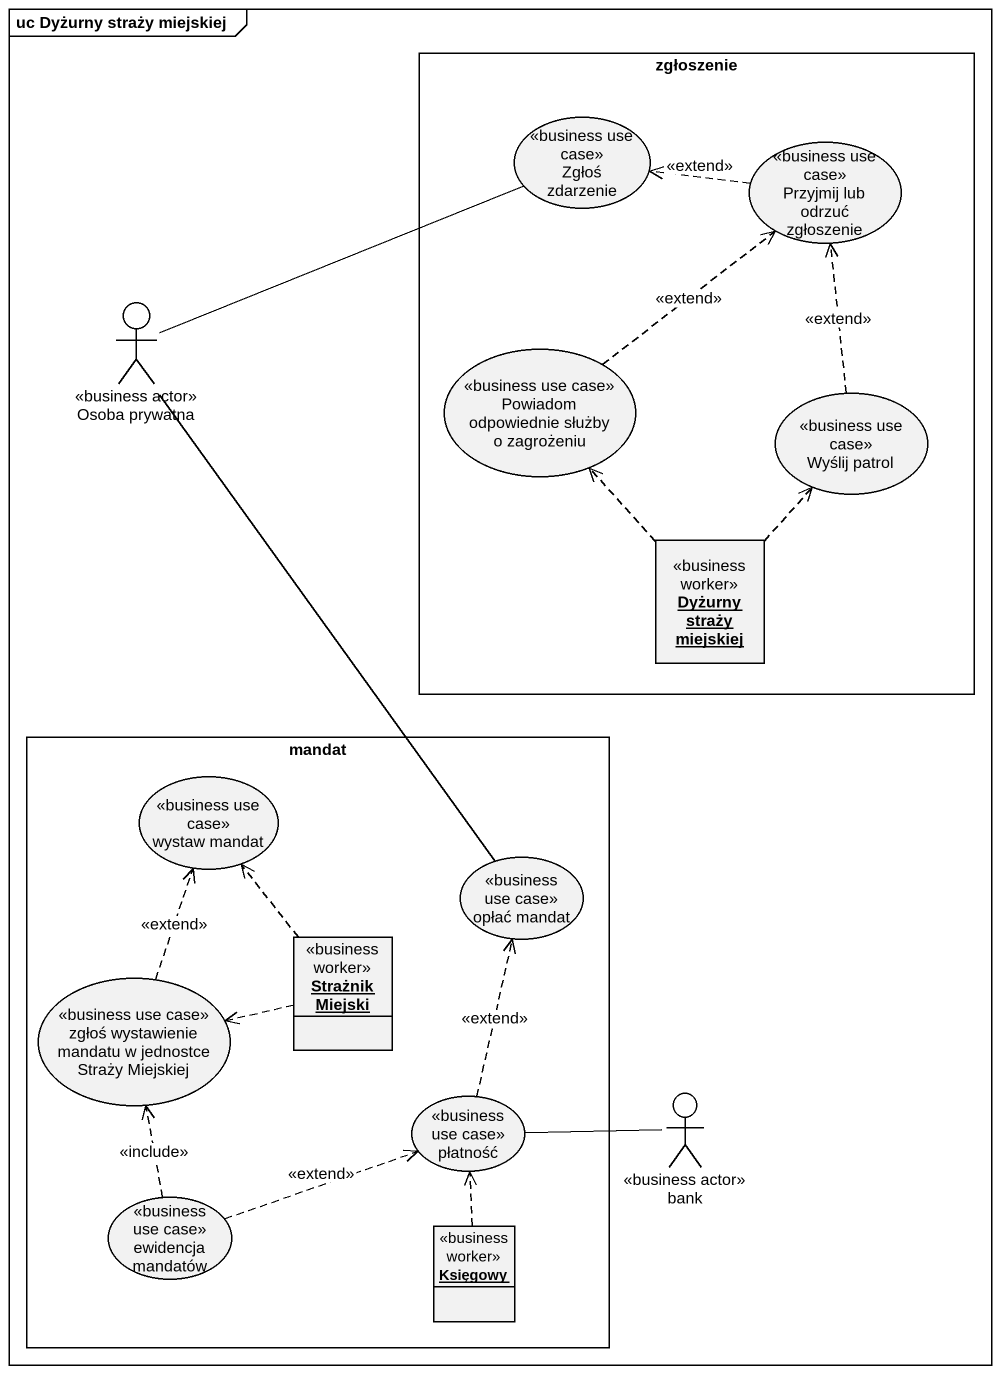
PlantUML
@startuml
mainframe uc Dyżurny straży miejskiej
allowmixing
hide circle
hide empty members
rectangle zgłoszenie {
  usecase "Zgłoś zdarzenie" as Zgłoś_zdarzenie <<business use case>>
  usecase "Przyjmij lub odrzuć zgłoszenie" as Przyjmij_lub_odrzuć <<business use case>>
  usecase "Powiadom odpowiednie służby o zagrożeniu" as Powiadom_odpowiednie_służby <<business use case>>
  usecase "Wyślij patrol" as Wyślij_patrol <<business use case>>
  object "Dyżurny straży miejskiej" as Dyżurny_straży_miejskiej <<business worker>>
}
actor "Osoba prywatna" as Osoba_prywatna <<business actor>>
rectangle mandat {
  usecase "wystaw mandat" as wystaw_mandat <<business use case>>
  usecase "opłać mandat" as opłać_mandat <<business use case>>
  object "Strażnik Miejski" as Strażnik_Miejski <<business worker>>
  usecase "zgłoś wystawienie mandatu w jednostce Straży Miejskiej" as zgłoś_wystawienie_mandatu_w <<business use case>>
  usecase płatność <<business use case>>
  usecase "ewidencja mandatów" as ewidencja_mandatów <<business use case>>
  object Księgowy <<business worker>>
}
actor bank <<business actor>>
Zgłoś_zdarzenie -left- Osoba_prywatna
Przyjmij_lub_odrzuć .left.> Zgłoś_zdarzenie : <<extend>>
Osoba_prywatna -- opłać_mandat
Powiadom_odpowiednie_służby .up.> Przyjmij_lub_odrzuć : <<extend>>
Wyślij_patrol .up.> Przyjmij_lub_odrzuć : <<extend>>
Dyżurny_straży_miejskiej .up.> Powiadom_odpowiednie_służby
Dyżurny_straży_miejskiej .up.> Wyślij_patrol
Strażnik_Miejski .up.> wystaw_mandat
Strażnik_Miejski .left.> zgłoś_wystawienie_mandatu_w
zgłoś_wystawienie_mandatu_w .up.> wystaw_mandat : <<extend>>
płatność .up.> opłać_mandat : <<extend>>
płatność -right- bank
ewidencja_mandatów .up.> zgłoś_wystawienie_mandatu_w : <<include>>
ewidencja_mandatów .right.> płatność : <<extend>>
Księgowy .up.> płatność
@enduml
